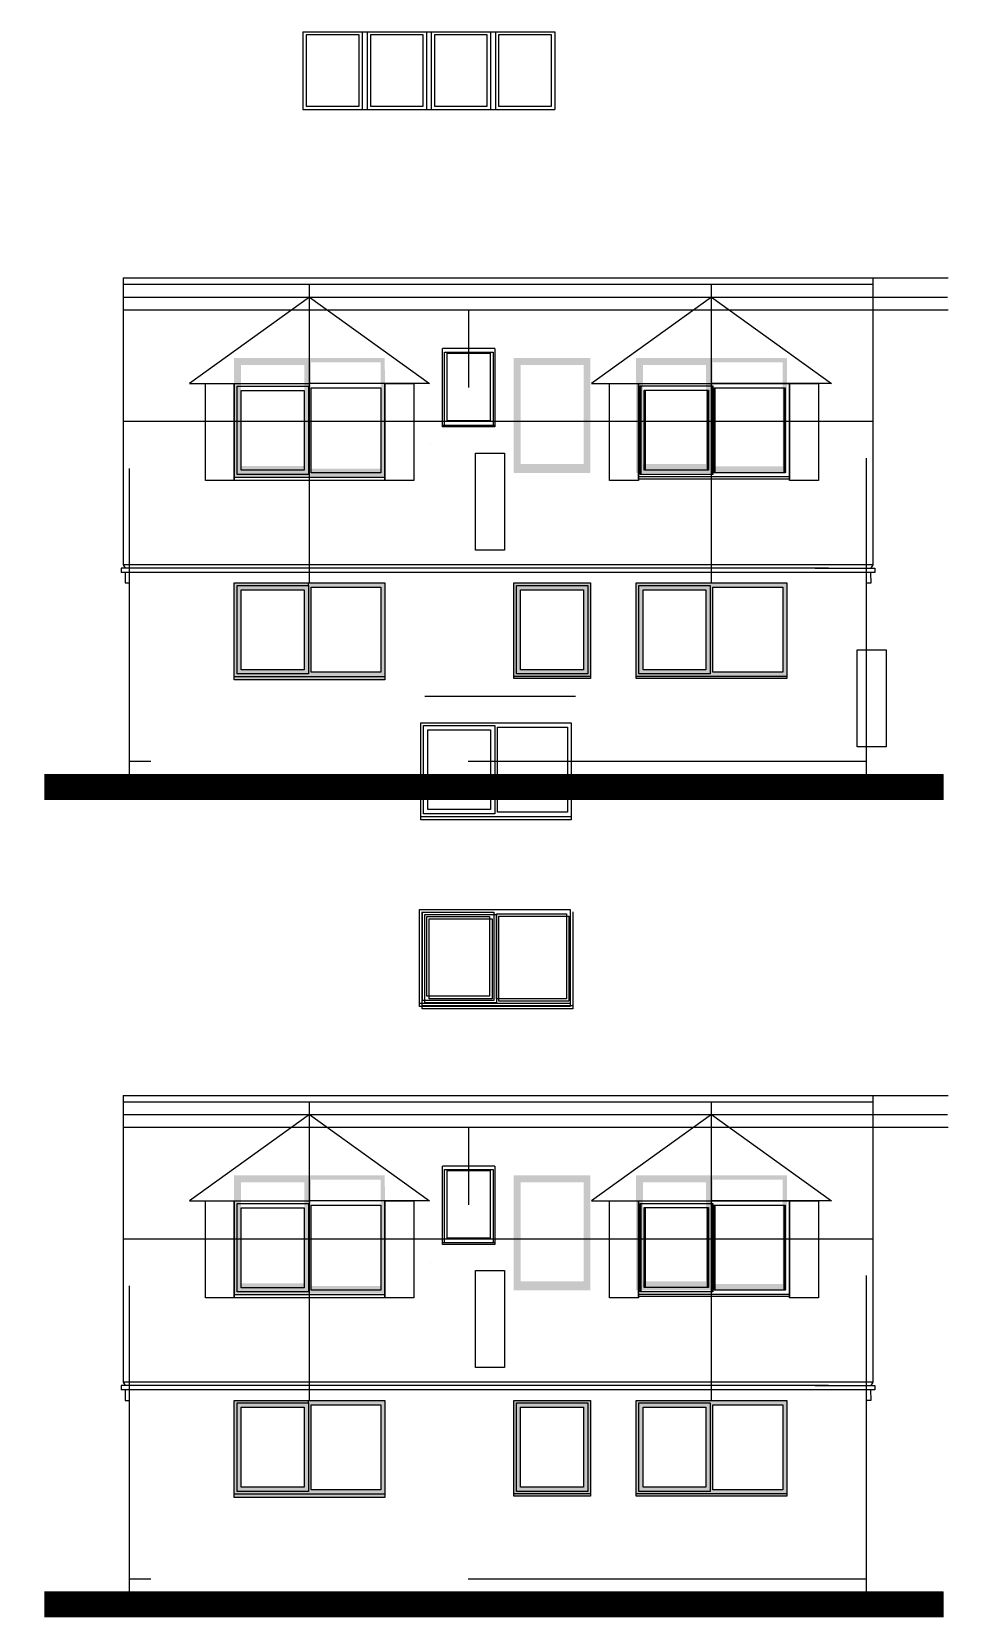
# Model space of a CAD drawing. Header units: millimetres. Extents: x 172500 to 842273, y -2500 to 360123.
# Drawn here: x 435091 to 445962, y 78123 to 96767 of the extents above; entities that cross this region are included whole.
import ezdxf

# ---------------------------------------------------------------- set-up
doc = ezdxf.new("R2010")
doc.units = ezdxf.units.MM
for name, color, linetype in [('A2 - 1 (0.13mm)', 1, 'Continuous'), ('A2 - Elevation - Detail', 8, 'Continuous'), ('A2 - Elevation - Windoors', 2, 'Continuous'), ('A2 - Site - Road Hatch', 4, 'Continuous')]:
    doc.layers.add(name, color=color, linetype=linetype)

msp = doc.modelspace()

# ---------------------------------------------------------------- hatches: boundary and pattern name
at = {"layer": 'A2 - Site - Road Hatch', "true_color": 0x1f2320, "transparency": 33554559}
h = msp.add_hatch(color=250, dxfattribs=at)
h.dxf.hatch_style = 1
h.paths.add_polyline_path([(439242.6, 92929.8), (439245.1, 91539.8), (437470.1, 91539.8), (437467.6, 92929.8)])
h.paths.add_polyline_path([(438375.4, 91629.8), (438375.4, 92879.8), (439192.6, 92879.8), (439192.6, 91629.8)], flags=16)
h.paths.add_polyline_path([(438295.4, 92849.8), (438297.9, 91659.8), (437552.9, 91659.8), (437550.4, 92849.8)], flags=16)
h = msp.add_hatch(color=250, dxfattribs=at)
h.dxf.hatch_style = 1
h.paths.add_polyline_path([(440759.1, 92929.8), (441659.1, 92929.8), (441659.1, 91579.8), (440759.1, 91579.8)])
h.paths.add_polyline_path([(441579.1, 92849.8), (441579.1, 91684.8), (440839.1, 91684.8), (440839.1, 92849.8)], flags=16)
h = msp.add_hatch(color=250, dxfattribs=at)
h.dxf.hatch_style = 1
h.paths.add_polyline_path([(443971, 92929.8), (443971, 91579.8), (442196, 91579.8), (442196, 92929.8)])
h.paths.add_polyline_path([(443098.8, 91654.8), (443098.8, 92879.8), (443921, 92879.8), (443921, 91654.8)], flags=16)
h.paths.add_polyline_path([(443018.8, 92849.8), (443018.8, 91684.8), (442278.8, 91684.8), (442278.8, 92849.8)], flags=16)
h = msp.add_hatch(color=250, dxfattribs=at)
h.dxf.hatch_style = 1
h.paths.add_polyline_path([(439242.6, 90284.8), (439242.6, 89144.8), (437472.6, 89144.8), (437472.6, 90284.8)])
h.paths.add_polyline_path([(438375.4, 89234.8), (438375.4, 90234.8), (439197.6, 90234.8), (439197.6, 89234.8)], flags=16)
h.paths.add_polyline_path([(438295.4, 90204.8), (438295.4, 89264.8), (437555.4, 89264.8), (437555.4, 90204.8)], flags=16)
h = msp.add_hatch(color=250, dxfattribs=at)
h.dxf.hatch_style = 1
h.paths.add_polyline_path([(440759.1, 90284.8), (441659.1, 90284.8), (441659.1, 89159.8), (440759.1, 89159.8)])
h.paths.add_polyline_path([(441579.1, 90204.8), (441579.1, 89264.8), (440839.1, 89264.8), (440839.1, 90204.8)], flags=16)
h = msp.add_hatch(color=250, dxfattribs=at)
h.dxf.hatch_style = 1
h.paths.add_polyline_path([(443971, 90284.8), (443971, 89159.8), (442196, 89159.8), (442196, 90284.8)])
h.paths.add_polyline_path([(443098.8, 89234.8), (443098.8, 90234.8), (443921, 90234.8), (443921, 89234.8)], flags=16)
h.paths.add_polyline_path([(443018.8, 90204.8), (443018.8, 89264.8), (442278.8, 89264.8), (442278.8, 90204.8)], flags=16)
h = msp.add_hatch(color=250, dxfattribs=at)
h.dxf.hatch_style = 1
h.paths.add_polyline_path([(439242.6, 83317.8), (439245.1, 81927.8), (437470.1, 81927.8), (437467.6, 83317.8)])
h.paths.add_polyline_path([(438375.4, 82017.8), (438375.4, 83267.8), (439192.6, 83267.8), (439192.6, 82017.8)], flags=16)
h.paths.add_polyline_path([(438295.4, 83237.8), (438297.9, 82047.8), (437552.9, 82047.8), (437550.4, 83237.8)], flags=16)
h = msp.add_hatch(color=250, dxfattribs=at)
h.dxf.hatch_style = 1
h.paths.add_polyline_path([(440759.1, 83317.8), (441659.1, 83317.8), (441659.1, 81967.8), (440759.1, 81967.8)])
h.paths.add_polyline_path([(441579.1, 83237.8), (441579.1, 82072.8), (440839.1, 82072.8), (440839.1, 83237.8)], flags=16)
h = msp.add_hatch(color=250, dxfattribs=at)
h.dxf.hatch_style = 1
h.paths.add_polyline_path([(443971, 83317.8), (443971, 81967.8), (442196, 81967.8), (442196, 83317.8)])
h.paths.add_polyline_path([(443098.8, 82042.8), (443098.8, 83267.8), (443921, 83267.8), (443921, 82042.8)], flags=16)
h.paths.add_polyline_path([(443018.8, 83237.8), (443018.8, 82072.8), (442278.8, 82072.8), (442278.8, 83237.8)], flags=16)
h = msp.add_hatch(color=250, dxfattribs=at)
h.dxf.hatch_style = 1
h.paths.add_polyline_path([(439242.6, 80672.8), (439242.6, 79532.8), (437472.6, 79532.8), (437472.6, 80672.8)])
h.paths.add_polyline_path([(438375.4, 79622.8), (438375.4, 80622.8), (439197.6, 80622.8), (439197.6, 79622.8)], flags=16)
h.paths.add_polyline_path([(438295.4, 80592.8), (438295.4, 79652.8), (437555.4, 79652.8), (437555.4, 80592.8)], flags=16)
h = msp.add_hatch(color=250, dxfattribs=at)
h.dxf.hatch_style = 1
h.paths.add_polyline_path([(440759.1, 80672.8), (441659.1, 80672.8), (441659.1, 79547.8), (440759.1, 79547.8)])
h.paths.add_polyline_path([(441579.1, 80592.8), (441579.1, 79652.8), (440839.1, 79652.8), (440839.1, 80592.8)], flags=16)
h = msp.add_hatch(color=250, dxfattribs=at)
h.dxf.hatch_style = 1
h.paths.add_polyline_path([(443971, 80672.8), (443971, 79547.8), (442196, 79547.8), (442196, 80672.8)])
h.paths.add_polyline_path([(443098.8, 79622.8), (443098.8, 80622.8), (443921, 80622.8), (443921, 79622.8)], flags=16)
h.paths.add_polyline_path([(443018.8, 80592.8), (443018.8, 79652.8), (442278.8, 79652.8), (442278.8, 80592.8)], flags=16)

# ---------------------------------------------------------------- linework, layer by layer
at = {"layer": 'A2 - 1 (0.13mm)'}
for p, q in [((436166, 93872.1), (436166, 90499.9)), ((444981, 93872.1), (444981, 90499.9)), ((436141, 90459.1), (436141, 90409.1)), ((445006, 90459.1), (445006, 90409.1)), ((436191, 90409.1), (436191, 90284.8)), ((436191, 90284.8), (436241, 90284.8)), ((444956, 90284), (444906, 90283.6)), ((444954.8, 90408.3), (444956, 90284)), ((436166, 84260.1), (436166, 80887.9)), ((444981, 84260.1), (444981, 80887.9)), ((436141, 80847.1), (436141, 80797.1)), ((436191, 80797.1), (436191, 80672.8)), ((444954.8, 80796.3), (444956, 80672)), ((445006, 80847.1), (445006, 80797.1)), ((436191, 80672.8), (436241, 80672.8)), ((444956, 80672), (444906, 80671.6))]:
    msp.add_line(p, q, dxfattribs=at)
for points in [[(436166, 93872.1), (444981, 93872.1)], [(436166, 93797.1), (444981, 93797.1)], [(444457.5, 90459.1), (436141, 90459.1)], [(436493.1, 90499.9), (436166, 90499.9)], [(436166, 90499.9), (436191, 90459.1)], [(444981, 90499.9), (436493.1, 90499.9)], [(444303.9, 90459.1), (445006, 90459.1)], [(444981, 90499.9), (444956, 90459.1)], [(444303.9, 90409.1), (436141, 90409.1)], [(436241, 88034.8), (436241, 90284.8)], [(436241, 88034.8), (436241, 90284.8)], [(445006, 90409.1), (444303.9, 90409.1)], [(444906, 88034.8), (444906, 90284.8)], [(435241, 88034.8), (445806, 88034.8)], [(436166, 84260.1), (444981, 84260.1)], [(436166, 84185.1), (444981, 84185.1)], [(444457.5, 80847.1), (436141, 80847.1)], [(444303.9, 80797.1), (436141, 80797.1)], [(436493.1, 80887.9), (436166, 80887.9)], [(436166, 80887.9), (436191, 80847.1)], [(444981, 80887.9), (436493.1, 80887.9)], [(444303.9, 80847.1), (445006, 80847.1)], [(445006, 80797.1), (444303.9, 80797.1)], [(444981, 80887.9), (444956, 80847.1)], [(436241, 78422.8), (436241, 80672.8)], [(436241, 78422.8), (436241, 80672.8)], [(444906, 78422.8), (444906, 80672.8)], [(435241, 78422.8), (445806, 78422.8)]]:
    msp.add_lwpolyline(points, dxfattribs=at)
for points in [[(444000.4, 92631.5), (444000.4, 91506.5), (442225.4, 91506.5), (442225.4, 92631.5)], [(443971, 90284.8), (443971, 89159.8), (442196, 89159.8), (442196, 90284.8)], [(444000.4, 83019.5), (444000.4, 81894.5), (442225.4, 81894.5), (442225.4, 83019.5)], [(443971, 80672.8), (443971, 79547.8), (442196, 79547.8), (442196, 80672.8)]]:
    msp.add_lwpolyline(points, close=True, dxfattribs=at)
at = {"layer": 'A2 - Elevation - Detail', "color": 254, "const_width": 300}
for points in [[(445811.7, 87884.8), (435241, 87884.8)], [(445811.7, 78272.8), (435241, 78272.8)]]:
    msp.add_lwpolyline(points, dxfattribs=at)
at = {"layer": 'A2 - Elevation - Windoors'}
for p, q in [((438280.1, 96767.1), (441239.9, 96767.1)), ((438280.1, 96767.1), (438280.1, 95852.9)), ((438977.2, 96767.1), (438977.2, 95852.9)), ((439034.3, 96767.1), (439034.3, 95852.9)), ((439731.4, 96767.1), (439731.4, 95852.9)), ((439788.6, 96767.1), (439788.6, 95852.9)), ((440485.7, 96767.1), (440485.7, 95852.9)), ((440542.8, 96767.1), (440542.8, 95852.9)), ((441239.9, 96767.1), (441239.9, 95852.9)), ((438280.1, 95852.9), (441239.9, 95852.9)), ((439779.6, 91910.1), (439779.6, 91910.1)), ((439779.6, 82298.1), (439779.6, 82298.1))]:
    msp.add_line(p, q, dxfattribs=at)
at = {"layer": 'A2 - Elevation - Windoors', "color": 8}
for points in [[(438939.1, 95891), (438939.1, 96729), (438318.1, 96729), (438318.1, 95891)], [(439072.4, 96729), (439072.4, 95891), (439693.3, 95891), (439693.3, 96729)], [(440447.6, 95891), (440447.6, 96729), (439826.7, 96729), (439826.7, 95891)], [(440580.9, 96729), (440580.9, 95891), (441201.9, 95891), (441201.9, 96729)]]:
    msp.add_lwpolyline(points, close=True, dxfattribs=at)
at = {"layer": 'A2 - Elevation - Windoors'}
for points in [[(436166, 93797.1), (436166, 93497.1), (444981, 93497.1)], [(438357.6, 90284.8), (438357.6, 93797.1)], [(443083.5, 90284.8), (443083.5, 93797.1)], [(444981, 93872.1), (445868, 93872.1)], [(436166, 93647.1), (444981, 93647.1)], [(438357.6, 93647.1), (436946, 92631.5), (438357.6, 92631.5)], [(438357.6, 93647.1), (439769.3, 92631.5), (438357.6, 92631.5)], [(443083.5, 93647.1), (441671.8, 92631.5), (443083.5, 92631.5)], [(443083.5, 93647.1), (444495.2, 92631.5), (443083.5, 92631.5)], [(444981, 93647.1), (445858.9, 93647.1)], [(440229.6, 92585.1), (440229.6, 93497.1)], [(444981, 93497.1), (445868, 93497.1)], [(440536.8, 93041.1), (440536.8, 92119.5), (439922.4, 92119.5), (439922.4, 93041.1)], [(440536.8, 93041.1), (439922.4, 93041.1)], [(439242.6, 92630.1), (439242.6, 91490.1), (437472.6, 91490.1), (437472.6, 92630.1)], [(444000.4, 92631.5), (444340.4, 92631.5), (444340.4, 91491.5), (444000.4, 91491.5)], [(436166, 92186), (444981, 92186)], [(440536.8, 92136.6), (439922.4, 92136.6)], [(440310.7, 91812.3), (440650.7, 91812.3), (440650.7, 90672.3), (440310.7, 90672.3)], [(444906, 90283.6), (444906, 91753)], [(436241, 90284.8), (436241, 91631.6)], [(437472.6, 91530.1), (439239.6, 91530.1)], [(444000.4, 91531.5), (442225.4, 91531.5)], [(439242.6, 90284.8), (439242.6, 89144.8), (437472.6, 89144.8), (437472.6, 90284.8)], [(437472.6, 90284.8), (439242.6, 90284.8)], [(438345.4, 90254.8), (438345.4, 90284.8)], [(437472.6, 89184.8), (439239.6, 89184.8)], [(441659.1, 89184.8), (440759.1, 89184.8)], [(443971, 89184.8), (442196, 89184.8)], [(441434.2, 88639.9), (441434.2, 87499.9), (439664.2, 87499.9), (439664.2, 88639.9)], [(439664.2, 88639.9), (441434.2, 88639.9)], [(436493.1, 88184.8), (436241, 88184.8)], [(444906, 88184.8), (440222.1, 88184.8)], [(439664.2, 87539.9), (441431.2, 87539.9)], [(441422, 86444.6), (441422, 85304.6), (439652, 85304.6), (439652, 86444.6)], [(439652, 86444.6), (441422, 86444.6)], [(441452, 86416.7), (441452, 85276.7), (439682, 85276.7), (439682, 86416.7)], [(439652, 85344.6), (441419, 85344.6)], [(439682, 85316.7), (441449, 85316.7)], [(436166, 84185.1), (436166, 83885.1), (444981, 83885.1)], [(438357.6, 80672.8), (438357.6, 84185.1)], [(443083.5, 80672.8), (443083.5, 84185.1)], [(444981, 84260.1), (445868, 84260.1)], [(436166, 84035.1), (444981, 84035.1)], [(438357.6, 84035.1), (436946, 83019.5), (438357.6, 83019.5)], [(438357.6, 84035.1), (439769.3, 83019.5), (438357.6, 83019.5)], [(443083.5, 84035.1), (441671.8, 83019.5), (443083.5, 83019.5)], [(443083.5, 84035.1), (444495.2, 83019.5), (443083.5, 83019.5)], [(444981, 84035.1), (445858.9, 84035.1)], [(440229.6, 82973.1), (440229.6, 83885.1)], [(444981, 83885.1), (445868, 83885.1)], [(440536.8, 83429.1), (440536.8, 82507.5), (439922.4, 82507.5), (439922.4, 83429.1)], [(440536.8, 83429.1), (439922.4, 83429.1)], [(439242.6, 83018.1), (439242.6, 81878.1), (437472.6, 81878.1), (437472.6, 83018.1)], [(444000.4, 83019.5), (444340.4, 83019.5), (444340.4, 81879.5), (444000.4, 81879.5)], [(436166, 82574), (444981, 82574)], [(440536.8, 82524.6), (439922.4, 82524.6)], [(440310.7, 82200.3), (440650.7, 82200.3), (440650.7, 81060.3), (440310.7, 81060.3)], [(444906, 80671.6), (444906, 82141)], [(436241, 80672.8), (436241, 82019.6)], [(437472.6, 81918.1), (439239.6, 81918.1)], [(444000.4, 81919.5), (442225.4, 81919.5)], [(439242.6, 80672.8), (439242.6, 79532.8), (437472.6, 79532.8), (437472.6, 80672.8)], [(437472.6, 80672.8), (439242.6, 80672.8)], [(438345.4, 80642.8), (438345.4, 80672.8)], [(437472.6, 79572.8), (439239.6, 79572.8)], [(441659.1, 79572.8), (440759.1, 79572.8)], [(443971, 79572.8), (442196, 79572.8)], [(436493.1, 78572.8), (436241, 78572.8)], [(444906, 78572.8), (440222.1, 78572.8)]]:
    msp.add_lwpolyline(points, dxfattribs=at)
for points in [[(440516.3, 93000.1), (440516.3, 92136.6), (439942.9, 92136.6), (439942.9, 93000.1)], [(440482.2, 92986.5), (440482.2, 92191.2), (439977, 92191.2), (439977, 92986.5)], [(437132.6, 92630.1), (437472.6, 92630.1), (437472.6, 91490.1), (437132.6, 91490.1)], [(438345.4, 92600.1), (438345.4, 91560.1), (437505.4, 91560.1), (437505.4, 92600.1)], [(438295.4, 92550.1), (438295.4, 91610.1), (437555.4, 91610.1), (437555.4, 92550.1)], [(438375.4, 91580.1), (438375.4, 92580.1), (439197.6, 92580.1), (439197.6, 91580.1)], [(439242.6, 92630.1), (439582.6, 92630.1), (439582.6, 91490.1), (439242.6, 91490.1)], [(441885.4, 92631.5), (442225.4, 92631.5), (442225.4, 91491.5), (441885.4, 91491.5)], [(443083.5, 92601.5), (443083.5, 91561.5), (442243.5, 91561.5), (442243.5, 92601.5)], [(443098.2, 92601.5), (443098.2, 91561.5), (442258.2, 91561.5), (442258.2, 92601.5)], [(443033.5, 92551.5), (443033.5, 91611.5), (442293.5, 91611.5), (442293.5, 92551.5)], [(443048.2, 92551.5), (443048.2, 91611.5), (442308.2, 91611.5), (442308.2, 92551.5)], [(443113.5, 91581.5), (443113.5, 92581.5), (443935.7, 92581.5), (443935.7, 91581.5)], [(443128.2, 91581.5), (443128.2, 92581.5), (443950.4, 92581.5), (443950.4, 91581.5)], [(444000.4, 92631.5), (444340.4, 92631.5), (444340.4, 91491.5), (444000.4, 91491.5)], [(440310.7, 91812.3), (440650.7, 91812.3), (440650.7, 90672.3), (440310.7, 90672.3)], [(438345.4, 90254.8), (438345.4, 89214.8), (437505.4, 89214.8), (437505.4, 90254.8)], [(440759.1, 90284.8), (441659.1, 90284.8), (441659.1, 89159.8), (440759.1, 89159.8)], [(441629.1, 90254.8), (441629.1, 89214.8), (440789.1, 89214.8), (440789.1, 90254.8)], [(443068.8, 90254.8), (443068.8, 89214.8), (442228.8, 89214.8), (442228.8, 90254.8)], [(438295.4, 90204.8), (438295.4, 89264.8), (437555.4, 89264.8), (437555.4, 90204.8)], [(438375.4, 89234.8), (438375.4, 90234.8), (439197.6, 90234.8), (439197.6, 89234.8)], [(441579.1, 90204.8), (441579.1, 89264.8), (440839.1, 89264.8), (440839.1, 90204.8)], [(443018.8, 90204.8), (443018.8, 89264.8), (442278.8, 89264.8), (442278.8, 90204.8)], [(443098.8, 89234.8), (443098.8, 90234.8), (443921, 90234.8), (443921, 89234.8)], [(444795.5, 89498.2), (445135.5, 89498.2), (445135.5, 88358.2), (444795.5, 88358.2)], [(444795.5, 89498.2), (445135.5, 89498.2), (445135.5, 88358.2), (444795.5, 88358.2)], [(444795.5, 89498.2), (445135.5, 89498.2), (445135.5, 88358.2), (444795.5, 88358.2)], [(440537, 88609.9), (440537, 87569.9), (439697, 87569.9), (439697, 88609.9)], [(440567, 87589.9), (440567, 88589.9), (441389.2, 88589.9), (441389.2, 87589.9)], [(440487, 88559.9), (440487, 87619.9), (439747, 87619.9), (439747, 88559.9)], [(440524.8, 86414.6), (440524.8, 85374.6), (439684.8, 85374.6), (439684.8, 86414.6)], [(440554.8, 86386.7), (440554.8, 85346.7), (439714.8, 85346.7), (439714.8, 86386.7)], [(440474.8, 86364.6), (440474.8, 85424.6), (439734.8, 85424.6), (439734.8, 86364.6)], [(440504.8, 86336.7), (440504.8, 85396.7), (439764.8, 85396.7), (439764.8, 86336.7)], [(440554.8, 85394.6), (440554.8, 86394.6), (441377, 86394.6), (441377, 85394.6)], [(440584.8, 85366.7), (440584.8, 86366.7), (441407, 86366.7), (441407, 85366.7)], [(440516.3, 83388.1), (440516.3, 82524.6), (439942.9, 82524.6), (439942.9, 83388.1)], [(440482.2, 83374.5), (440482.2, 82579.2), (439977, 82579.2), (439977, 83374.5)], [(437132.6, 83018.1), (437472.6, 83018.1), (437472.6, 81878.1), (437132.6, 81878.1)], [(438345.4, 82988.1), (438345.4, 81948.1), (437505.4, 81948.1), (437505.4, 82988.1)], [(438375.4, 81968.1), (438375.4, 82968.1), (439197.6, 82968.1), (439197.6, 81968.1)], [(439242.6, 83018.1), (439582.6, 83018.1), (439582.6, 81878.1), (439242.6, 81878.1)], [(441885.4, 83019.5), (442225.4, 83019.5), (442225.4, 81879.5), (441885.4, 81879.5)], [(443083.5, 82989.5), (443083.5, 81949.5), (442243.5, 81949.5), (442243.5, 82989.5)], [(443098.2, 82989.5), (443098.2, 81949.5), (442258.2, 81949.5), (442258.2, 82989.5)], [(443113.5, 81969.5), (443113.5, 82969.5), (443935.7, 82969.5), (443935.7, 81969.5)], [(443128.2, 81969.5), (443128.2, 82969.5), (443950.4, 82969.5), (443950.4, 81969.5)], [(444000.4, 83019.5), (444340.4, 83019.5), (444340.4, 81879.5), (444000.4, 81879.5)], [(438295.4, 82938.1), (438295.4, 81998.1), (437555.4, 81998.1), (437555.4, 82938.1)], [(443033.5, 82939.5), (443033.5, 81999.5), (442293.5, 81999.5), (442293.5, 82939.5)], [(443048.2, 82939.5), (443048.2, 81999.5), (442308.2, 81999.5), (442308.2, 82939.5)], [(440310.7, 82200.3), (440650.7, 82200.3), (440650.7, 81060.3), (440310.7, 81060.3)], [(438345.4, 80642.8), (438345.4, 79602.8), (437505.4, 79602.8), (437505.4, 80642.8)], [(438295.4, 80592.8), (438295.4, 79652.8), (437555.4, 79652.8), (437555.4, 80592.8)], [(438375.4, 79622.8), (438375.4, 80622.8), (439197.6, 80622.8), (439197.6, 79622.8)], [(440759.1, 80672.8), (441659.1, 80672.8), (441659.1, 79547.8), (440759.1, 79547.8)], [(441629.1, 80642.8), (441629.1, 79602.8), (440789.1, 79602.8), (440789.1, 80642.8)], [(441579.1, 80592.8), (441579.1, 79652.8), (440839.1, 79652.8), (440839.1, 80592.8)], [(443068.8, 80642.8), (443068.8, 79602.8), (442228.8, 79602.8), (442228.8, 80642.8)], [(443018.8, 80592.8), (443018.8, 79652.8), (442278.8, 79652.8), (442278.8, 80592.8)], [(443098.8, 79622.8), (443098.8, 80622.8), (443921, 80622.8), (443921, 79622.8)]]:
    msp.add_lwpolyline(points, close=True, dxfattribs=at)
at = {"layer": 'A2 - Elevation - Windoors', "elevation": 0}
msp.add_lwpolyline([(439715, 88953.3), (441485, 88953.3)], dxfattribs=at)

doc.saveas('drawing.dxf')
